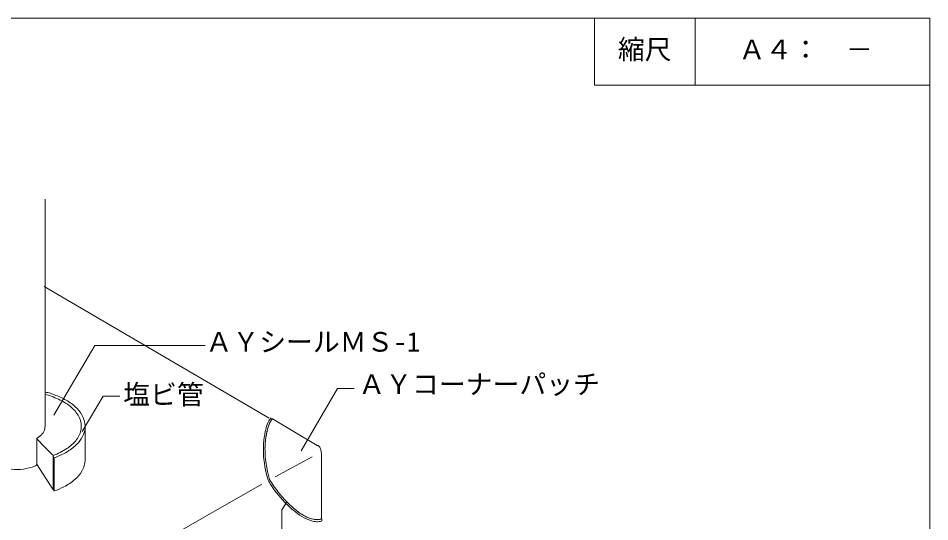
# Model space of a CAD drawing. Units: millimetres on the paper, with parts at other scales. Extents: x -135 to 135, y -94 to 92.
# Drawn here: x -0.9 to 135, y 16.8 to 92 of the extents above; entities that cross this region are included whole.
import ezdxf
from ezdxf.enums import TextEntityAlignment as Align

# ---------------------------------------------------------------- set-up
doc = ezdxf.new("R2010")
doc.units = ezdxf.units.MM
for name, color, linetype, lineweight in [('D-0', 7, 'Continuous', 18), ('E-0', 7, 'Continuous', 18), ('F-F', 7, 'Continuous', 18)]:
    doc.layers.add(name, color=color, linetype=linetype, lineweight=lineweight)
doc.layers.add('E-E', color=7, linetype='Continuous')
doc.styles.add('ＭＳ ゴシック', font='')
doc.styles.get('ＭＳ ゴシック').set_extended_font_data('MS Gothic')

msp = doc.modelspace()

# ---------------------------------------------------------------- linework, layer by layer
at = {"layer": 'D-0'}
for p, q in [((3.134, 31.018), (3.134, 64.978)), ((36.514, 32.318), (2.974, 51.958)), ((36.994, 32.218), (36.794, 32.338)), ((37.014, 32.198), (43.674, 28.238)), ((9.054, 30.818), (9.054, 25.878)), ((1.835, 29.296), (3.114, 27.938)), ((1.854, 25.398), (1.854, 29.238)), ((42.934, 26.558), (37.394, 23.578)), ((44.334, 26.378), (44.334, 17.318)), ((1.814, 25.478), (4.254, 21.738)), ((35.434, 22.478), (7.955, 6.786)), ((44.354, 16.978), (44.354, 17.298))]:
    msp.add_line(p, q, dxfattribs=at)
msp.add_lwpolyline([(4.314, 21.738), (4.314, 26.678), (4.474, 26.398), (4.474, 21.458)], close=True, dxfattribs=at)
msp.add_lwpolyline([(39.114, 19.718), (38.414, 18.638), (38.414, -5.042), (39.214, -7.082)], dxfattribs=at)
for centre, radius, start, end in [((2.578, 32.008), 4.227, 71.65811, 82.43917), ((2.631, 32.086), 3.789, 68.55527, 82.06233), ((3.118, 33.601), 2.545, 63.47283, 71.90022), ((3.358, 33.89), 1.843, 59.46348, 69.06705), ((0.585, 25.019), 11.462, 61.77072, 71.32785), ((0.457, 25.248), 10.926, 63.31268, 69.4398), ((2.07, 28.212), 7.554, 49.08117, 64.14839), ((2.461, 28.302), 7.683, 48.11837, 62.52142), ((4.411, 30.369), 4.843, 30.35661, 48.97358), ((4.015, 30.342), 4.671, 31.25973, 49.9919), ((5.341, 31.084), 3.154, 0.25447, 32.23428), ((5.737, 31.085), 3.337, 0.22284, 31.24466), ((42.518, 29.017), 6.714, 158.23888, 168.68583), ((42.626, 28.91), 6.601, 156.711, 167.36514), ((42.899, 28.855), 6.873, 156.92972, 167.09328), ((39.761, 30.125), 3.743, 151.48851, 158.35416), ((38.346, 30.889), 2.135, 142.60241, 151.37926), ((38.658, 30.613), 2.284, 136.03225, 156.58762), ((39.021, 30.489), 2.664, 139.51749, 156.56403), ((37.362, 31.657), 0.887, 129.76802, 143.32829), ((0.82, 31.469), 2.388, 307.94206, 325.59633), ((1.544, 31.008), 1.53, 324.52168, 359.62943), ((4.683, 31.386), 3.854, 320.71697, 346.85846), ((5.5, 31.097), 2.994, 348.70409, 0.02911), ((5.775, 31.123), 3.299, 338.09957, 359.57308), ((49.443, 27.473), 13.809, 168.04346, 175.661), ((49.71, 27.368), 13.844, 167.39179, 175.2355), ((49.591, 27.445), 13.719, 167.75598, 175.51224), ((0.093, 32.3), 3.49, 300.68106, 308.96792), ((2.814, 33.049), 6.354, 303.79386, 319.78546), ((2.789, 33.457), 7.128, 302.87474, 317.66399), ((4.682, 31.644), 4.508, 318.48973, 337.13356), ((13.085, 37.052), 13.508, 222.42909, 229.51295), ((0.819, 36.231), 10.109, 290.10604, 303.15787), ((0.742, 36.833), 11.075, 289.58512, 302.29038), ((47.887, 27.573), 12.249, 175.57658, 187.90802), ((46.06, 27.745), 10.175, 175.64002, 179.03398), ((46.06, 27.745), 10.175, 175.64002, 179.03398), ((53.32, 27.958), 17.434, 180.13765, 195.91257), ((53.32, 27.958), 17.434, 180.13765, 195.91257), ((43.682, 27.957), 0.281, 66.08959, 91.65203), ((43.609, 27.798), 0.457, 45.63633, 65.78992), ((43.399, 27.589), 0.753, 30.0559, 45.29129), ((42.919, 27.299), 1.313, 19.07685, 30.53448), ((41.982, 26.954), 2.312, 11.37618, 19.5605), ((40.373, 26.65), 3.949, 4.7922, 11.09475), ((5.737, 26.153), 3.337, 328.03445, 359.74676), ((53.426, 28.12), 17.813, 187.19933, 196.57799), ((37.728, 26.394), 6.607, 359.85931, 5.08676), ((-1.047, 31.652), 7.001, 259.06273, 288.43228), ((-0.413, 29.436), 4.7, 289.63574, 298.28924), ((2.416, 28.994), 7.755, 296.66477, 311.8333), ((4.372, 26.906), 4.895, 311.0814, 329.01906), ((51.937, 32.405), 17.938, 210.95667, 218.28184), ((51.937, 32.405), 17.938, 210.95667, 218.28184), ((0.675, 32.091), 11.305, 289.85036, 297.50406), ((46.503, 28.694), 11.618, 209.12921, 213.0458), ((51.102, 31.643), 17.082, 212.92656, 231.26688), ((50.346, 30.9), 15.758, 217.57073, 231.67539), ((50.346, 30.9), 15.758, 217.57073, 231.67539), ((46.417, 25.868), 9.646, 231.51394, 240.77957), ((45.349, 24.33), 7.507, 230.49737, 243.22981), ((45.933, 25.247), 8.586, 231.38416, 240.17292), ((44.33, 22.337), 5.264, 239.55874, 251.30691), ((44.301, 22.11), 5.332, 240.91047, 257.89227), ((44.009, 21.585), 4.452, 242.72045, 255.74236), ((43.699, 20.377), 3.206, 250.75215, 265.65506), ((43.644, 20.057), 2.882, 255.29811, 270.88826), ((43.663, 19.517), 2.664, 259.60308, 276.23179), ((43.632, 19.095), 1.923, 264.76381, 284.59102), ((43.685, 19.075), 1.899, 270.11115, 290.64992), ((43.797, 18.224), 1.364, 276.51825, 294.08845), ((43.871, 18.196), 0.993, 284.31486, 297.8306)]:
    msp.add_arc(centre, radius, start, end, dxfattribs=at)
at = {"layer": 'E-0'}
for p, q in [((4.408, 32.74), (10.514, 43.158)), ((10.514, 43.158), (26.974, 43.158)), ((41.263, 27.442), (46.717, 36.748)), ((46.717, 36.748), (49.201, 36.748)), ((8.631, 30.324), (11.734, 35.618)), ((11.734, 35.618), (14.218, 35.618))]:
    msp.add_line(p, q, dxfattribs=at)
at = {"layer": 'F-F'}
msp.add_line((100, 92), (100, 82), dxfattribs=at)
for points in [[(-135, 92), (135, 92), (135, -88), (-135, -88)], [(85, 92), (85, 82), (135, 82)]]:
    msp.add_lwpolyline(points, dxfattribs=at)

# ---------------------------------------------------------------- texts
at = {"layer": 'E-0', "style": 'ＭＳ ゴシック'}
for s, p in [('ＡＹシールＭＳ-1', (27.023, 41.36)), ('ＡＹコーナーパッチ', (49.813, 35.041)), ('塩ビ管', (14.755, 33.497))]:
    msp.add_text(s, height=2.933, dxfattribs=at).set_placement(p, align=Align.BOTTOM_LEFT)
at = {"layer": 'E-E', "style": 'ＭＳ ゴシック'}
for s, p in [('縮尺', (88.5, 85)), ('Ａ４：\u3000－', (106.5, 85))]:
    msp.add_text(s, height=2.933, dxfattribs=at).set_placement(p, align=Align.BOTTOM_LEFT)

doc.saveas('drawing.dxf')
